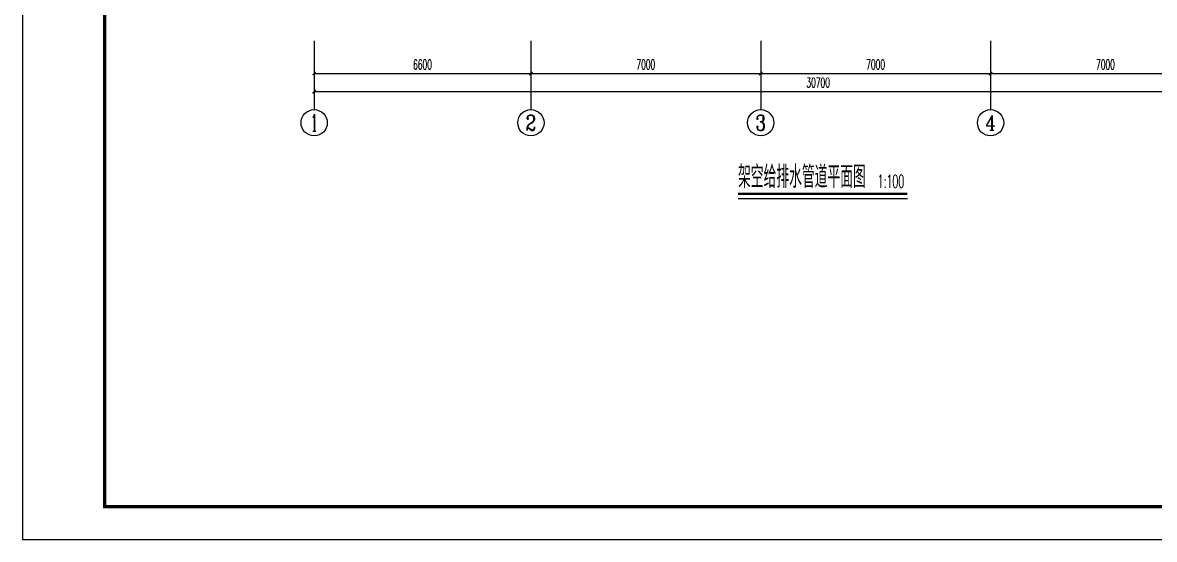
# Model space of a CAD drawing. Extents: x -1254782 to -617813, y -619975 to -323764.
# Drawn here: x -862996 to -828526, y -379629 to -363878 of the extents above; entities that cross this region are included whole.
import ezdxf
from ezdxf.enums import TextEntityAlignment as Align

# ---------------------------------------------------------------- set-up
doc = ezdxf.new("R2010")
doc.units = 0
doc.header["$LTSCALE"] = 1000
doc.header["$MEASUREMENT"] = 0
for name, color, linetype in [('9', 9, 'Continuous'), ('AXIS', 3, 'Continuous'), ('AXIS_TEXT', 7, 'Continuous'), ('DIM_SYMB', 3, 'Continuous'), ('PUB_TITLE', 4, 'Continuous')]:
    doc.layers.add(name, color=color, linetype=linetype)
doc.styles.add('_TCH_AXIS', font='COMPLEX', dxfattribs={"bigfont": 'GBCBIG'})
doc.styles.add('_TCH_DIM', font='SIMPLEX.shx', dxfattribs={"width": 0.8, "bigfont": 'GBCBIG.shx'})
doc.styles.add('_TCH_DIM_T3', font='SIMPLEX.shx', dxfattribs={"width": 0.564706, "bigfont": 'GBCBIG.shx'})
doc.styles.add('COMPLEX', font='COMPLEX')
doc.styles.add('天正', font='SIMPLEX.shx', dxfattribs={"width": 0.7, "bigfont": 'HZTXT.shx'})
doc.dimstyles.new('_TCH_ARCH&&100', dxfattribs={"dimtxt": 297.5, "dimasz": 100, "dimexe": 250, "dimexo": 300, "dimgap": 126.25, "dimtad": 1, "dimdec": 0, "dimzin": 0, "dimdsep": 46, "dimtxsty": '_TCH_DIM_T3', "dimblk": 'ARCHTICK', "dimcen": 0.09, "dimclrt": 7, "dimazin": 2, "dimtfac": 1, "dimtdec": 0, "dimtix": 1, "dimtmove": 2, "dimatfit": 3, "dimfxl": 1, "dimtolj": 1, "dimtzin": 0, "dimarcsym": 0})

# ---------------------------------------------------------------- blocks, each defined once
blk = doc.blocks.new('_ArchTick')
at = {"color": 0, "linetype": 'ByBlock', "const_width": 0.4}
blk.add_lwpolyline([(-0.5, -0.5), (0.5, 0.5)], dxfattribs=at)
blk = doc.blocks.new('*D264')
at = {"layer": 'AXIS', "color": 0, "lineweight": -2, "transparency": 16777216}
for p, q in [((3900, 2600), (3900, 1100)), ((34600, 2600), (34600, 1100)), ((3900, 1350), (34600, 1350))]:
    blk.add_line(p, q, dxfattribs=at)
at = {"layer": 'Defpoints', "color": 0, "transparency": 16777216}
for p in [(3900, 2900), (34600, 2900), (34600, 1350)]:
    blk.add_point(p, dxfattribs=at)
at = {"layer": 'AXIS', "color": 0, "lineweight": -2, "transparency": 16777216, "xscale": 100, "yscale": 100, "zscale": 100, "rotation": 180}
blk.add_blockref('_ArchTick', (3900, 1350), dxfattribs=at)
at = {"layer": 'AXIS', "color": 0, "lineweight": -2, "transparency": 16777216, "xscale": 100, "yscale": 100, "zscale": 100}
blk.add_blockref('_ArchTick', (34600, 1350), dxfattribs=at)
at = {"layer": 'AXIS', "color": 7, "transparency": 16777216, "insert": (19250, 1625), "char_height": 297.5, "attachment_point": 5, "style": '_TCH_DIM_T3'}
blk.add_mtext('\\A1;30700', dxfattribs=at)
blk = doc.blocks.new('*D265')
at = {"layer": 'AXIS', "color": 0, "lineweight": -2, "transparency": 16777216}
for p, q in [((3900, 2600), (3900, 1650)), ((10500, 2600), (10500, 1650)), ((3900, 1900), (10500, 1900))]:
    blk.add_line(p, q, dxfattribs=at)
at = {"layer": 'Defpoints', "color": 0, "transparency": 16777216}
for p in [(3900, 2900), (10500, 2900), (10500, 1900)]:
    blk.add_point(p, dxfattribs=at)
at = {"layer": 'AXIS', "color": 0, "lineweight": -2, "transparency": 16777216, "xscale": 100, "yscale": 100, "zscale": 100, "rotation": 180}
blk.add_blockref('_ArchTick', (3900, 1900), dxfattribs=at)
at = {"layer": 'AXIS', "color": 0, "lineweight": -2, "transparency": 16777216, "xscale": 100, "yscale": 100, "zscale": 100}
blk.add_blockref('_ArchTick', (10500, 1900), dxfattribs=at)
at = {"layer": 'AXIS', "color": 7, "transparency": 16777216, "insert": (7200, 2175), "char_height": 297.5, "attachment_point": 5, "style": '_TCH_DIM_T3'}
blk.add_mtext('\\A1;6600', dxfattribs=at)
blk = doc.blocks.new('*D266')
at = {"layer": 'AXIS', "color": 0, "lineweight": -2, "transparency": 16777216}
for p, q in [((10500, 2600), (10500, 1650)), ((17500, 2600), (17500, 1650)), ((10500, 1900), (17500, 1900))]:
    blk.add_line(p, q, dxfattribs=at)
at = {"layer": 'Defpoints', "color": 0, "transparency": 16777216}
for p in [(10500, 2900), (17500, 2900), (17500, 1900)]:
    blk.add_point(p, dxfattribs=at)
at = {"layer": 'AXIS', "color": 0, "lineweight": -2, "transparency": 16777216, "xscale": 100, "yscale": 100, "zscale": 100, "rotation": 180}
blk.add_blockref('_ArchTick', (10500, 1900), dxfattribs=at)
at = {"layer": 'AXIS', "color": 0, "lineweight": -2, "transparency": 16777216, "xscale": 100, "yscale": 100, "zscale": 100}
blk.add_blockref('_ArchTick', (17500, 1900), dxfattribs=at)
at = {"layer": 'AXIS', "color": 7, "transparency": 16777216, "insert": (14000, 2175), "char_height": 297.5, "attachment_point": 5, "style": '_TCH_DIM_T3'}
blk.add_mtext('\\A1;7000', dxfattribs=at)
blk = doc.blocks.new('*D267')
at = {"layer": 'AXIS', "color": 0, "lineweight": -2, "transparency": 16777216}
for p, q in [((17500, 2600), (17500, 1650)), ((24500, 2600), (24500, 1650)), ((17500, 1900), (24500, 1900))]:
    blk.add_line(p, q, dxfattribs=at)
at = {"layer": 'Defpoints', "color": 0, "transparency": 16777216}
for p in [(17500, 2900), (24500, 2900), (24500, 1900)]:
    blk.add_point(p, dxfattribs=at)
at = {"layer": 'AXIS', "color": 0, "lineweight": -2, "transparency": 16777216, "xscale": 100, "yscale": 100, "zscale": 100, "rotation": 180}
blk.add_blockref('_ArchTick', (17500, 1900), dxfattribs=at)
at = {"layer": 'AXIS', "color": 0, "lineweight": -2, "transparency": 16777216, "xscale": 100, "yscale": 100, "zscale": 100}
blk.add_blockref('_ArchTick', (24500, 1900), dxfattribs=at)
at = {"layer": 'AXIS', "color": 7, "transparency": 16777216, "insert": (21000, 2175), "char_height": 297.5, "attachment_point": 5, "style": '_TCH_DIM_T3'}
blk.add_mtext('\\A1;7000', dxfattribs=at)
blk = doc.blocks.new('*D268')
at = {"layer": 'AXIS', "color": 0, "lineweight": -2, "transparency": 16777216}
for p, q in [((24500, 2600), (24500, 1650)), ((31500, 2600), (31500, 1650)), ((24500, 1900), (31500, 1900))]:
    blk.add_line(p, q, dxfattribs=at)
at = {"layer": 'Defpoints', "color": 0, "transparency": 16777216}
for p in [(24500, 2900), (31500, 2900), (31500, 1900)]:
    blk.add_point(p, dxfattribs=at)
at = {"layer": 'AXIS', "color": 0, "lineweight": -2, "transparency": 16777216, "xscale": 100, "yscale": 100, "zscale": 100, "rotation": 180}
blk.add_blockref('_ArchTick', (24500, 1900), dxfattribs=at)
at = {"layer": 'AXIS', "color": 0, "lineweight": -2, "transparency": 16777216, "xscale": 100, "yscale": 100, "zscale": 100}
blk.add_blockref('_ArchTick', (31500, 1900), dxfattribs=at)
at = {"layer": 'AXIS', "color": 7, "transparency": 16777216, "insert": (28000, 2175), "char_height": 297.5, "attachment_point": 5, "style": '_TCH_DIM_T3'}
blk.add_mtext('\\A1;7000', dxfattribs=at)
blk = doc.blocks.new('_AXISO')
blk.add_circle((0, 0), 0.5)
at = {"layer": 'AXIS_TEXT', "style": 'COMPLEX', "width": 1.041667}
blk.add_attdef('A', text='', height=0.56, dxfattribs=at).set_placement((-0.25, -0.28), (0.25, -0.28), align=Align.FIT)
blk = doc.blocks.new('A$C183D7180')
at = {"layer": 'AXIS'}
for p, q in [((3900, 2900), (3900, 800)), ((10500, 2900), (10500, 800)), ((17500, 2900), (17500, 800)), ((24500, 2900), (24500, 800))]:
    blk.add_line(p, q, dxfattribs=at)
ref = blk.add_blockref('_AXISO', (3900, 400), dxfattribs=dict(at, xscale=800, yscale=800, zscale=800))
ref.add_attrib('A', '1', dxfattribs={"layer": 'AXIS_TEXT', "height": 514.7, "style": '_TCH_AXIS'}).set_placement((3789.7, 142.6), (4010.3, 142.6), align=Align.FIT)
ref = blk.add_blockref('_AXISO', (10500, 400), dxfattribs=dict(at, xscale=800, yscale=800, zscale=800))
ref.add_attrib('A', '2', dxfattribs={"layer": 'AXIS_TEXT', "height": 465.9, "style": '_TCH_AXIS'}).set_placement((10344.7, 167), (10655.3, 167), align=Align.FIT)
ref = blk.add_blockref('_AXISO', (17500, 400), dxfattribs=dict(at, xscale=800, yscale=800, zscale=800))
ref.add_attrib('A', '3', dxfattribs={"layer": 'AXIS_TEXT', "height": 465.9, "style": '_TCH_AXIS'}).set_placement((17344.7, 167), (17655.3, 167), align=Align.FIT)
ref = blk.add_blockref('_AXISO', (24500, 400), dxfattribs=dict(at, xscale=800, yscale=800, zscale=800))
ref.add_attrib('A', '4', dxfattribs={"layer": 'AXIS_TEXT', "height": 445.4, "style": '_TCH_AXIS'}).set_placement((24330.3, 177.3), (24669.7, 177.3), align=Align.FIT)
for p1, p2, distance, picture, middle in [((3900, 2900), (34600, 2900), -1550, '*D264', (19250, 1625)), ((3900, 2900), (10500, 2900), -1000, '*D265', (7200, 2175)), ((10500, 2900), (17500, 2900), -1000, '*D266', (14000, 2175)), ((17500, 2900), (24500, 2900), -1000, '*D267', (21000, 2175)), ((24500, 2900), (31500, 2900), -1000, '*D268', (28000, 2175))]:
    dim = blk.add_aligned_dim(p1=p1, p2=p2, distance=distance, dimstyle='_TCH_ARCH&&100', dxfattribs=at)
    dim.commit()
    dim.dimension.update_dxf_attribs({"geometry": picture, "text_midpoint": middle})

msp = doc.modelspace()

# ---------------------------------------------------------------- linework, layer by layer
at = {"layer": 'DIM_SYMB', "const_width": 70}
msp.add_lwpolyline([(-841205.6, -369099.8), (-836045, -369099.8)], dxfattribs=at)
at = {"layer": 'DIM_SYMB'}
msp.add_lwpolyline([(-841205.6, -369239.8), (-836045, -369239.8)], dxfattribs=at)
at = {"layer": 'PUB_TITLE'}
msp.add_lwpolyline([(-862995.5, -379628.7), (-803595.5, -379628.7), (-803595.5, -337628.7), (-862995.5, -337628.7)], close=True, dxfattribs=at)
at = {"layer": 'PUB_TITLE', "const_width": 100}
msp.add_lwpolyline([(-860495.5, -378628.7), (-804595.5, -378628.7), (-804595.5, -338628.7), (-860495.5, -338628.7)], close=True, dxfattribs=at)

# ---------------------------------------------------------------- block references
at = {"layer": '9'}
msp.add_blockref('A$C183D7180', (-858015.8, -367330.7), dxfattribs=at)

# ---------------------------------------------------------------- texts
at = {"layer": 'DIM_SYMB', "color": 7}
for s, height, style, width, p in [('架空给排水管道平面图', 675.18, '_TCH_DIM', 0.8, (-841205.6, -368915.1)), ('1:100', 400, '天正', 0.525, (-836955, -368915.1))]:
    msp.add_text(s, height=height, dxfattribs=dict(at, style=style, width=width)).set_placement(p)

doc.saveas('drawing.dxf')
